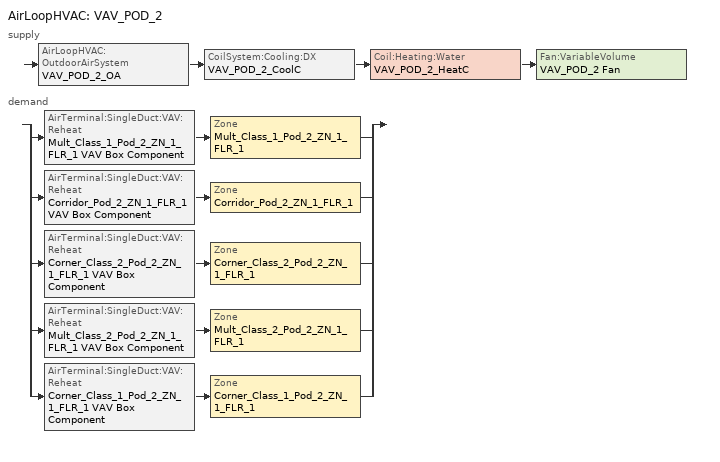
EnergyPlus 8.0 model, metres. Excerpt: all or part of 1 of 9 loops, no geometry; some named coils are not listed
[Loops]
AirLoopHVAC 'VAV_POD_2'
 supply: AirLoopHVAC:OutdoorAirSystem 'VAV_POD_2_OA' > CoilSystem:Cooling:DX 'VAV_POD_2_CoolC' > Coil:Heating:Water 'VAV_POD_2_HeatC' > Fan:VariableVolume 'VAV_POD_2 Fan'
 demand: split
  | AirTerminal:SingleDuct:VAV:Reheat 'Mult_Class_1_Pod_2_ZN_1_FLR_1 VAV Box Component' > Zone 'Mult_Class_1_Pod_2_ZN_1_FLR_1'
  | AirTerminal:SingleDuct:VAV:Reheat 'Corridor_Pod_2_ZN_1_FLR_1 VAV Box Component' > Zone 'Corridor_Pod_2_ZN_1_FLR_1'
  | AirTerminal:SingleDuct:VAV:Reheat 'Corner_Class_2_Pod_2_ZN_1_FLR_1 VAV Box Component' > Zone 'Corner_Class_2_Pod_2_ZN_1_FLR_1'
  | AirTerminal:SingleDuct:VAV:Reheat 'Mult_Class_2_Pod_2_ZN_1_FLR_1 VAV Box Component' > Zone 'Mult_Class_2_Pod_2_ZN_1_FLR_1'
  | AirTerminal:SingleDuct:VAV:Reheat 'Corner_Class_1_Pod_2_ZN_1_FLR_1 VAV Box Component' > Zone 'Corner_Class_1_Pod_2_ZN_1_FLR_1'
[Sizing:Zone] Zone Cooling Design Supply Air Temperature Input Method=SupplyAirTemperature; Zone Cooling Design Supply Air Temperature {C}=12.8; Zone Heating Design Supply Air Temperature Input Method=SupplyAirTemperature; Zone Heating Design Supply Air Temperature {C}=40; Zone Cooling Design Supply Air Humidity Ratio {kg-H2O/kg-air}=0.0085; Zone Heating Design Supply Air Humidity Ratio {kg-H2O/kg-air}=0.008; Zone Heating Sizing Factor=0; Zone Cooling Sizing Factor=0; Cooling Design Air Flow Method=DesignDay; Cooling Design Air Flow Rate {m3/s}=0; Cooling Minimum Air Flow {m3/s}=0; Cooling Minimum Air Flow Fraction=0; Heating Design Air Flow Method=DesignDay; Heating Design Air Flow Rate {m3/s}=0
Name | Design Specification Outdoor Air Object
Corner_Class_1_Pod_2_ZN_1_FLR_1 | SZ DSOA Corner_Class_1_Pod_2_ZN_1_FLR_1
Mult_Class_1_Pod_2_ZN_1_FLR_1 | SZ DSOA Mult_Class_1_Pod_2_ZN_1_FLR_1
Corridor_Pod_2_ZN_1_FLR_1 | SZ DSOA Corridor_Pod_2_ZN_1_FLR_1
Corner_Class_2_Pod_2_ZN_1_FLR_1 | SZ DSOA Corner_Class_2_Pod_2_ZN_1_FLR_1
Mult_Class_2_Pod_2_ZN_1_FLR_1 | SZ DSOA Mult_Class_2_Pod_2_ZN_1_FLR_1
[DesignSpecification:OutdoorAir]
Name | Outdoor Air Method | Outdoor Air Flow per Zone Floor Area {m3/s-m2} | Zone Outdoor Air Method | Outdoor Air Flow per Person {m3/s-person}
SZ DSOA Corner_Class_1_Pod_2_ZN_1_FLR_1; SZ DSOA Mult_Class_1_Pod_2_ZN_1_FLR_1; SZ DSOA Corner_Class_2_Pod_2_ZN_1_FLR_1; SZ DSOA Mult_Class_2_Pod_2_ZN_1_FLR_1 | Flow/Area | 0.00187948
SZ DSOA Corridor_Pod_2_ZN_1_FLR_1 | Flow/Area | 0.000304781
Classroom_OA_Design_Spec |  | 0.00060972 | Sum | 0.00472
Corridor_OA_Design_Spec |  | 0.000304781 | Sum | 1e-08
[Sizing:System]
VAV_POD_2: Type of Load to Size On=Sensible; Design Outdoor Air Flow Rate {m3/s}=3.03249; Minimum System Air Flow Ratio=0.3; Preheat Design Temperature {C}=7; Preheat Design Humidity Ratio {kgWater/kgDryAir}=0.008; Precool Design Temperature {C}=12.8; Precool Design Humidity Ratio {kgWater/kgDryAir}=0.008; Central Cooling Design Supply Air Temperature {C}=12.8; Central Heating Design Supply Air Temperature {C}=12.8; Sizing Option=Coincident; 100% Outdoor Air in Cooling=No; 100% Outdoor Air in Heating=No; Central Cooling Design Supply Air Humidity Ratio {kg-H2O/kg-Air}=0.0085; Central Heating Design Supply Air Humidity Ratio {kgWater/kgDryAir}=0.008; Cooling Design Air Flow Method=DesignDay; Cooling Design Air Flow Rate {m3/s}=0; Heating Design Air Flow Method=DesignDay; Heating Design Air Flow Rate {m3/s}=0; System Outdoor Air Method=ZoneSum
[ZoneControl:Thermostat] Control Type Schedule=Dual Zone Control Type Sched
Name | Zone or ZoneList | Control 1
Corner_Class_1_Pod_2_ZN_1_FLR_1 Thermostat | Corner_Class_1_Pod_2_ZN_1_FLR_1 | Corner_Class_1_Pod_2_ZN_1_FLR_1 DualSPSched
Mult_Class_1_Pod_2_ZN_1_FLR_1 Thermostat | Mult_Class_1_Pod_2_ZN_1_FLR_1 | Mult_Class_1_Pod_2_ZN_1_FLR_1 DualSPSched
Corridor_Pod_2_ZN_1_FLR_1 Thermostat | Corridor_Pod_2_ZN_1_FLR_1 | Corridor_Pod_2_ZN_1_FLR_1 DualSPSched
Corner_Class_2_Pod_2_ZN_1_FLR_1 Thermostat | Corner_Class_2_Pod_2_ZN_1_FLR_1 | Corner_Class_2_Pod_2_ZN_1_FLR_1 DualSPSched
Mult_Class_2_Pod_2_ZN_1_FLR_1 Thermostat | Mult_Class_2_Pod_2_ZN_1_FLR_1 | Mult_Class_2_Pod_2_ZN_1_FLR_1 DualSPSched
[ThermostatSetpoint:DualSetpoint] Heating Setpoint Temperature Schedule=HTGSETP_SCH_VAV_POD_2; Cooling Setpoint Temperature Schedule=CLGSETP_SCH_NO_SETBACK
Corner_Class_1_Pod_2_ZN_1_FLR_1 DualSPSched; Mult_Class_1_Pod_2_ZN_1_FLR_1 DualSPSched; Corridor_Pod_2_ZN_1_FLR_1 DualSPSched; Corner_Class_2_Pod_2_ZN_1_FLR_1 DualSPSched; Mult_Class_2_Pod_2_ZN_1_FLR_1 DualSPSched
[AirTerminal:SingleDuct:VAV:Reheat] Availability Schedule=ALWAYS_ON; Maximum Air Flow Rate {m3/s}=AUTOSIZE; Zone Minimum Air Flow Input Method=Constant; Maximum Hot Water or Steam Flow Rate {m3/s}=AUTOSIZE; Minimum Hot Water or Steam Flow Rate {m3/s}=0; Convergence Tolerance=0.001; Damper Heating Action=REVERSE; Maximum Flow Fraction During Reheat=0.5; Maximum Reheat Air Temperature {C}=40
Name | Constant Minimum Air Flow Fraction!- Heating Setpoint Temperature Schedule | Reheat Coil | Constant Minimum Air Flow Fraction!- Heating Setpoint Temperature Schedule NameMi | Constant Minimum Air Flow Fractionu
Corner_Class_1_Pod_2_ZN_1_FLR_1 VAV Box Component | 0.511252 | Corner_Class_1_Pod_2_ZN_1_FLR_1 VAV Box Reheat Coil
Mult_Class_1_Pod_2_ZN_1_FLR_1 VAV Box Component |  | Mult_Class_1_Pod_2_ZN_1_FLR_1 VAV Box Reheat Coil | 0.694092
Corridor_Pod_2_ZN_1_FLR_1 VAV Box Component |  | Corridor_Pod_2_ZN_1_FLR_1 VAV Box Reheat Coil |  | 0.217007
Corner_Class_2_Pod_2_ZN_1_FLR_1 VAV Box Component | 0.593942 | Corner_Class_2_Pod_2_ZN_1_FLR_1 VAV Box Reheat Coil
Mult_Class_2_Pod_2_ZN_1_FLR_1 VAV Box Component |  | Mult_Class_2_Pod_2_ZN_1_FLR_1 VAV Box Reheat Coil | 0.987607
[Zone equipment]
Corner_Class_1_Pod_2_ZN_1_FLR_1: Corner_Class_1_Pod_2_ZN_1_FLR_1 VAV Box Component
Mult_Class_1_Pod_2_ZN_1_FLR_1: Mult_Class_1_Pod_2_ZN_1_FLR_1 VAV Box Component
Corridor_Pod_2_ZN_1_FLR_1: Corridor_Pod_2_ZN_1_FLR_1 VAV Box Component
Corner_Class_2_Pod_2_ZN_1_FLR_1: Corner_Class_2_Pod_2_ZN_1_FLR_1 VAV Box Component
Mult_Class_2_Pod_2_ZN_1_FLR_1: Mult_Class_2_Pod_2_ZN_1_FLR_1 VAV Box Component
[Fan:VariableVolume]
VAV_POD_2 Fan: Availability Schedule=HVACOperationSchd; Fan Efficiency=0.59605; Pressure Rise {Pa}=1389.42; Maximum Flow Rate {m3/s}=AUTOSIZE; Fan Power Minimum Flow Rate Input Method=Fraction; Fan Power Minimum Flow Fraction=0.25; Motor Efficiency=0.917; Motor In Airstream Fraction=1; Fan Power Coefficient 1=0.0408; Fan Power Coefficient 2=0.088; Fan Power Coefficient 3=-0.0729; Fan Power Coefficient 4=0.9437; Fan Power Coefficient 5=0
[Coil:Cooling:DX:TwoSpeed]
VAV_POD_2_CoolC DXCoil: Availability Schedule=ALWAYS_ON; Rated High Speed Total Cooling Capacity {W}Sep 25, 2012: DX_TwoSpeedObject_from_VAV=AUTOSIZE; Rated High Speed Sensible Heat RatioSep 25, 2012: DX_TwoSpeedObject_from_VAV=AUTOSIZE; Rated High Speed COPSep 25, 2012: DX_TwoSpeedObject_from_VAV=3.73224; Rated High Speed Air Flow Rate {m3/s}Sep 25, 2012: DX_TwoSpeedObject_from_VAV=AUTOSIZE; Total Cooling Capacity Function of Temperature Curve=VAV_POD_2_CoolCLennoxStandard10Ton_TGA120S2B_CapFT; Total Cooling Capacity Function of Flow Fraction Curve=VAV_POD_2_CoolCLennoxStandard10Ton_TGA120S2B_CapFF; Energy Input Ratio Function of Temperature Curve=VAV_POD_2_CoolCLennoxStandard10Ton_TGA120S2B_EIRFT; Energy Input Ratio Function of Flow Fraction Curve=VAV_POD_2_CoolCLennoxStandard10Ton_TGA120S2B_EIRFFF; Part Load Fraction Correlation Curve=VAV_POD_2_CoolCLennoxStandard10Ton_TGA120S2B_PLR; Rated Low Speed Total Cooling Capacity {W}Sep 25, 2012: DX_TwoSpeedObject_from_VAV=AUTOSIZE; Rated Low Speed Sensible Heat RatioSep 25, 2012: DX_TwoSpeedObject_from_VAV=0.69; Rated Low Speed COPSep 25, 2012: DX_TwoSpeedObject_from_VAV=3.73224; Rated Low Speed Air Flow Rate {m3/s}Sep 25, 2012: DX_TwoSpeedObject_from_VAV=AUTOSIZE; Low Speed Total Cooling Capacity Function of Temperature Curve=VAV_POD_2_CoolCLennoxStandard10Ton_TGA120S2B_CapFT; Low Speed Energy Input Ratio Function of Temperature Curve=VAV_POD_2_CoolCLennoxStandard10Ton_TGA120S2B_EIRFT
[Coil:Heating:Water]
VAV_POD_2_HeatC: Availability Schedule=ALWAYS_ON; U-Factor Times Area Value {W/K}=AUTOSIZE; Maximum Water Flow Rate {m3/s}=AUTOSIZE; Performance Input Method=UFactorTimesAreaAndDesignWaterFlowRate; Rated Capacity {W}=AUTOSIZE; Rated Inlet Water Temperature {C}=82.2; Rated Inlet Air Temperature {C}=12.8; Rated Outlet Water Temperature {C}=71.1; Rated Outlet Air Temperature {C}=40
[CoilSystem:Cooling:DX]
VAV_POD_2_CoolC: Availability Schedule=ALWAYS_ON; Cooling Coil=VAV_POD_2_CoolC DXCoil
[Controller:WaterCoil]
VAV_POD_2_HeatC_Controller: Control Variable=Temperature; Action=Normal; Actuator Variable=Flow; Controller Convergence Tolerance {deltaC}=0.0001; Maximum Actuated Flow {m3/s}=AUTOSIZE; Minimum Actuated Flow {m3/s}=0
[Controller:OutdoorAir]
VAV_POD_2_OA_Controller: Minimum Outdoor Air Flow Rate {m3/s}                        !- Minimum Outdoor Air Flow Rate {m3/s}=AUTOSIZE; Maximum Outdoor Air Flow Rate {m3/s}=AUTOSIZE; Economizer Control Type=DifferentialDryBulb; Economizer Control Action Type=ModulateFlow; Lockout Type=NoLockout; Minimum Limit Type=FixedMinimum; Minimum Outdoor Air Schedule=MinOA_MotorizedDamper_Sched; Heat Recovery Bypass Control Type=BypassWhenOAFlowGreaterThanMinimum
[Controller:MechanicalVentilation]
VAV_POD_2_DCV: ALWAYS_ON, No, ZoneSum, Corner_Class_1_Pod_2_ZN_1_FLR_1, Classroom_OA_Design_Spec, Pod_Zones_Air_Distribution, Mult_Class_1_Pod_2_ZN_1_FLR_1, Classroom_OA_Design_Spec, Pod_Zones_Air_Distribution, Corridor_Pod_2_ZN_1_FLR_1, Corridor_OA_Design_Spec, Pod_Zones_Air_Distribution, Corner_Class_2_Pod_2_ZN_1_FLR_1, Classroom_OA_Design_Spec, Pod_Zones_Air_Distribution, Mult_Class_2_Pod_2_ZN_1_FLR_1, Classroom_OA_Design_Spec, Pod_Zones_Air_Distribution
[DesignSpecification:ZoneAirDistribution]
Pod_Zones_Air_Distribution: Zone Air Distribution Effectiveness in Cooling Mode 1=1; Zone Air Distribution Effectiveness in Heating Mode 1=1
[AirLoopHVAC]
VAV_POD_2: Design Supply Air Flow Rate {m3/s}=AUTOSIZE
[SetpointManager:OutdoorAirReset]
VAV_POD_2 SAT setpoint: Control Variable=Temperature; Setpoint at Outdoor Low Temperature {C}=15.6; Outdoor Low Temperature {C}=10; Setpoint at Outdoor High Temperature {C}=12.8; Outdoor High Temperature {C}=21.1; Setpoint Node or NodeList=VAV_POD_2 Supply Equipment Outlet Node
[SetpointManager:MixedAir] Control Variable=Temperature
Name | Setpoint Node or NodeList
VAV_POD_2_CoolC SAT Manager | VAV_POD_2_CoolC-VAV_POD_2_HeatCNode
VAV_POD_2_HeatC SAT Manager | VAV_POD_2_HeatC-VAV_POD_2 FanNode
VAV_POD_2_OAMixed Air Temp Manager | VAV_POD_2_OA-VAV_POD_2_CoolCNode
[SetpointManager:OutdoorAirPretreat]
VAV_Pod_2 Heat Exhchanger Supply Air Temp Manager: Control Variable=Temperature; Minimum Setpoint Temperature {C}=-99; Maximum Setpoint Temperature {C}=99; Minimum Setpoint Humidity Ratio {kgWater/kgDryAir}=0.00001; Maximum Setpoint Humidity Ratio {kgWater/kgDryAir}=1; Setpoint Node or NodeList=VAV_Pod_2 Heat Recovery Outlet Node
[HeatExchanger:AirToAir:SensibleAndLatent]
VAV_Pod_2 OA Heat Recovery: Availability Schedule=Always_On; Nominal Supply Air Flow Rate {m3/s}=AUTOSIZE; Sensible Effectiveness at 100% Heating Air Flow=0.7; Latent Effectiveness at 100% Heating Air Flow=0.6; Sensible Effectiveness at 75% Heating Air Flow=0.7; Latent Effectiveness at 75% Heating Air Flow=0.6; Sensible Effectiveness at 100% Cooling Air Flow=0.75; Latent Effectiveness at 100% Cooling Air Flow=0.6; Sensible Effectiveness at 75% Cooling Air Flow=0.75; Latent Effectiveness at 75% Cooling Air Flow=0.6; Nominal Electric Power {W}=2225.81; Supply Air Outlet Temperature Control=Yes; Heat Exchanger Type=Rotary; Frost Control Type=ExhaustOnly; Threshold Temperature {C}=-23.3; Initial Defrost Time Fraction=0.167; Rate of Defrost Time Fraction Increase {1/K}=1.44
[EnergyManagementSystem:Program]
PSZ1_6_Economizer_CTRL_Prog: SET PSZ1_6_Timestep_Econ_Eff = 0.7; SET PSZ1_6_MaxE = 0.7; SET PSZ1_6_DAT_Rqd = (PSZ1_6_DAT_Rqd*1.8) +32; SET OAT_F = (OAT_F*1.8) +32; SET OAwb_F = (OAwb_F*1.8) +32; IF PSZ1_6_OAFlowMass > (PSZ1_6_OADesignMass * PSZ1_6_OASch); SET PSZ1_6_Econo_Active = 1; ELSE; SET PSZ1_6_Econo_Active = 0; ENDIF; SET PSZ1_6_dT_Needed = 75 - PSZ1_6_DAT_Rqd; SET PSZ1_6_Cool_Des_dT = ((98*0.15) + (75*(1-0.15))) - 55; SET PSZ1_6_Cool_Load = PSZ1_6_dT_Needed/ PSZ1_6_Cool_Des_dT; IF PSZ1_6_Cool_Load > 1; SET PSZ1_6_Cool_Load = 1; ELSEIF PSZ1_6_Cool_Load < 0; SET PSZ1_6_Cool_Load = 0; ENDIF; IF PSZ1_6_Econo_Active == 1; SET PSZ1_6_Stage = PSZ1_6_Number_of_Stages; IF PSZ1_6_Stage == 2; IF PSZ1_6_Cool_Load < 0.6; SET PSZ1_6_Timestep_Econ_Eff = PSZ1_6_MaxE; ELSE; SET PSZ1_6_ECO_Eff = 0-2.18919863612305; SET PSZ1_6_ECO_Eff = PSZ1_6_ECO_Eff + (0-0.674461284910428 * PSZ1_6_Cool_Load); SET PSZ1_6_ECO_Eff = PSZ1_6_ECO_Eff + (0.000459106275872404 * (OAT_F^2)); SET PSZ1_6_ECO_Eff = PSZ1_6_ECO_Eff + (0-0.00000484778537945252 * (OAT_F^3)); SET PSZ1_6_ECO_Eff = PSZ1_6_ECO_Eff + (0.182915713033586 * OAwb_F); SET PSZ1_6_ECO_Eff = PSZ1_6_ECO_Eff + (0-0.00382838660261133 * (OAwb_F^2)); SET PSZ1_6_ECO_Eff = PSZ1_6_ECO_Eff + (0.0000255567460240583 * (OAwb_F^3)); SET PSZ1_6_Timestep_Econ_Eff = PSZ1_6_ECO_Eff; ENDIF; ELSE; SET PSZ1_6_ECO_Eff = 2.36337942464462; SET PSZ1_6_ECO_Eff = PSZ1_6_ECO_Eff + (0-0.409939515512619 * PSZ1_6_Cool_Load); SET PSZ1_6_ECO_Eff = PSZ1_6_ECO_Eff + (0-0.0565205596792225 * OAwb_F); SET PSZ1_6_ECO_Eff = PSZ1_6_ECO_Eff + (0-0.0000632612294169389 * (OAT_F^2)); SET PSZ1_6_Timestep_Econ_Eff = PSZ1_6_ECO_Eff + (0.000571724868775081 * (OAwb_F^2)); ENDIF; IF PSZ1_6_Timestep_Econ_Eff > PSZ1_6_MaxE; SET PSZ1_6_Timestep_Econ_Eff = PSZ1_6_MaxE; ELSEIF PSZ1_6_Timestep_Econ_Eff < (PSZ1_6_OADesignMass * PSZ1_6_OASch); SET PSZ1_6_Timestep_Econ_Eff = (PSZ1_6_OADesignMass * PSZ1_6_OASch); ENDIF; ENDIF
PSZ1_6_Set_Fan_Par: IF PSZ1_6_Number_of_Stages == 1; Return; ENDIF; SET PSZ1_6_FanPwrExponent = 2.2; SET PSZ1_6_OAFrac = PSZ1_6_OAFlowMass/PSZ1_6_DesignFlowMass; IF  PSZ1_6_OAFrac < 0.66; SET PSZ1_6_VenSpeed = 0.66; SET PSZ1_6_Stage1Speed = 0.66; ELSE; SET PSZ1_6_VenSpeed = PSZ1_6_OAFrac; SET PSZ1_6_Stage1Speed = PSZ1_6_OAFrac; ENDIF; SET PSZ1_6_Stage2Speed = 1.0; SET PSZ1_6_HeatSpeed = 1.0
PSZ1_6_Fan_Control: IF PSZ1_6_Number_of_Stages == 1; Return; ENDIF; IF PSZ1_6_HeatingRTF > 0; SET PSZ1_6_Heating = PSZ1_6_HeatingRTF; SET PSZ1_6_Ven = 1 - PSZ1_6_HeatingRTF; SET PSZ1_6_Eco = 0; SET PSZ1_6_Stage1 = 0; SET PSZ1_6_Stage2 = 0; ELSE; SET PSZ1_6_Heating = 0; SET PSZ1_6_EcoSpeed = PSZ1_6_VenSpeed; IF PSZ1_6_SpeedRatio == 0; IF PSZ1_6_RTF > 0; SET PSZ1_6_Stage1 = PSZ1_6_RTF; SET PSZ1_6_Stage2 = 0; SET PSZ1_6_Ven = 1-PSZ1_6_RTF; SET PSZ1_6_Eco = 0; IF PSZ1_6_OAFlowMass > (PSZ1_6_OADesignMass * PSZ1_6_OASch); SET PSZ1_6_Stage1Speed = 1.0; ENDIF; ELSE; SET PSZ1_6_Stage1 = 0; SET PSZ1_6_Stage2 = 0; IF PSZ1_6_OAFlowMass > (PSZ1_6_OADesignMass * PSZ1_6_OASch); SET PSZ1_6_Eco = 1.0; SET PSZ1_6_Ven = 0; SET PSZ1_6_Exp_DAT = PSZ1_6_DAT_Rqd - (1-PSZ1_6_VenSpeed) * KITCHEN_ZN_1_FLR_1_Temp; SET PSZ1_6_Exp_DAT = PSZ1_6_Exp_DAT/PSZ1_6_VenSpeed; IF OAT_F > PSZ1_6_Exp_DAT; SET PSZ1_6_EcoSpeed = PSZ1_6_Stage2Speed; ENDIF; ELSE; SET PSZ1_6_Eco = 0; SET PSZ1_6_Ven = 1.0; ENDIF; ENDIF; ELSE; SET PSZ1_6_Stage1 = 1- PSZ1_6_SpeedRatio; SET PSZ1_6_Stage2 = PSZ1_6_SpeedRatio; SET PSZ1_6_Ven = 0; SET PSZ1_6_Eco = 0; IF PSZ1_6_OAFlowMass > (PSZ1_6_OADesignMass * PSZ1_6_OASch); SET PSZ1_6_Stage1Speed = 1.0; ENDIF; ENDIF; ENDIF; SET PSZ1_6_FPR = PSZ1_6_Ven * (PSZ1_6_VenSpeed ^ PSZ1_6_FanPwrExponent); SET PSZ1_6_FPR = PSZ1_6_FPR + PSZ1_6_Eco * (PSZ1_6_EcoSpeed ^ PSZ1_6_FanPwrExponent); SET PSZ1_6_FPR_1 = PSZ1_6_Stage1 * (PSZ1_6_Stage1Speed ^ PSZ1_6_FanPwrExponent); SET PSZ1_6_FPR = PSZ1_6_FPR + PSZ1_6_FPR_1; SET PSZ1_6_FPR_2 = PSZ1_6_Stage2 * (PSZ1_6_Stage2Speed ^ PSZ1_6_FanPwrExponent); SET PSZ1_6_FPR = PSZ1_6_FPR + PSZ1_6_FPR_2; SET PSZ1_6_FPR_3 = PSZ1_6_Heating * (PSZ1_6_HeatSpeed ^ PSZ1_6_FanPwrExponent); SET PSZ1_6_FanPwrRatio = PSZ1_6_FPR +  PSZ1_6_FPR_3; SET PSZ1_6_Fan_Pressure = PSZ1_6_Fan_DesignPressure * PSZ1_6_FanPwrRatio
PSZ1_6_Set_Number_of_Stages: SET PSZ1_6_Number_of_Stages =  1
PSZ2_7_Economizer_CTRL_Prog: SET PSZ2_7_Timestep_Econ_Eff = 0.7; SET PSZ2_7_MaxE = 0.7; SET PSZ2_7_DAT_Rqd = (PSZ2_7_DAT_Rqd*1.8) +32; SET OAT_F = (OAT_F*1.8) +32; SET OAwb_F = (OAwb_F*1.8) +32; IF PSZ2_7_OAFlowMass > (PSZ2_7_OADesignMass * PSZ2_7_OASch); SET PSZ2_7_Econo_Active = 1; ELSE; SET PSZ2_7_Econo_Active = 0; ENDIF; SET PSZ2_7_dT_Needed = 75 - PSZ2_7_DAT_Rqd; SET PSZ2_7_Cool_Des_dT = ((98*0.15) + (75*(1-0.15))) - 55; SET PSZ2_7_Cool_Load = PSZ2_7_dT_Needed/ PSZ2_7_Cool_Des_dT; IF PSZ2_7_Cool_Load > 1; SET PSZ2_7_Cool_Load = 1; ELSEIF PSZ2_7_Cool_Load < 0; SET PSZ2_7_Cool_Load = 0; ENDIF; IF PSZ2_7_Econo_Active == 1; SET PSZ2_7_Stage = PSZ2_7_Number_of_Stages; IF PSZ2_7_Stage == 2; IF PSZ2_7_Cool_Load < 0.6; SET PSZ2_7_Timestep_Econ_Eff = PSZ2_7_MaxE; ELSE; SET PSZ2_7_ECO_Eff = 0-2.18919863612305; SET PSZ2_7_ECO_Eff = PSZ2_7_ECO_Eff + (0-0.674461284910428 * PSZ2_7_Cool_Load); SET PSZ2_7_ECO_Eff = PSZ2_7_ECO_Eff + (0.000459106275872404 * (OAT_F^2)); SET PSZ2_7_ECO_Eff = PSZ2_7_ECO_Eff + (0-0.00000484778537945252 * (OAT_F^3)); SET PSZ2_7_ECO_Eff = PSZ2_7_ECO_Eff + (0.182915713033586 * OAwb_F); SET PSZ2_7_ECO_Eff = PSZ2_7_ECO_Eff + (0-0.00382838660261133 * (OAwb_F^2)); SET PSZ2_7_ECO_Eff = PSZ2_7_ECO_Eff + (0.0000255567460240583 * (OAwb_F^3)); SET PSZ2_7_Timestep_Econ_Eff = PSZ2_7_ECO_Eff; ENDIF; ELSE; SET PSZ2_7_ECO_Eff = 2.36337942464462; SET PSZ2_7_ECO_Eff = PSZ2_7_ECO_Eff + (0-0.409939515512619 * PSZ2_7_Cool_Load); SET PSZ2_7_ECO_Eff = PSZ2_7_ECO_Eff + (0-0.0565205596792225 * OAwb_F); SET PSZ2_7_ECO_Eff = PSZ2_7_ECO_Eff + (0-0.0000632612294169389 * (OAT_F^2)); SET PSZ2_7_Timestep_Econ_Eff = PSZ2_7_ECO_Eff + (0.000571724868775081 * (OAwb_F^2)); ENDIF; IF PSZ2_7_Timestep_Econ_Eff > PSZ2_7_MaxE; SET PSZ2_7_Timestep_Econ_Eff = PSZ2_7_MaxE; ELSEIF PSZ2_7_Timestep_Econ_Eff < (PSZ2_7_OADesignMass * PSZ2_7_OASch); SET PSZ2_7_Timestep_Econ_Eff = (PSZ2_7_OADesignMass * PSZ2_7_OASch); ENDIF; ENDIF
[EnergyManagementSystem:InternalVariable]
VAV_POD_2_fan_size_mass: Internal Data Index Key=VAV_POD_2 Fan; Internal Data Type=Fan Maximum Mass Flow Rate
[Schedule:Compact]
ALWAYS_ON: Through: 12/31, For: AllDays, Until: 24:00, 1
Dual Zone Control Type Sched: Through: 12/31, For: AllDays, Until: 24:00, 4
HVACOperationSchd: Through: 12/31, For: Weekdays SummerDesignDay WinterDesignDay, Until: 07:00, 0, Until: 21:00, 1, Until: 24:00, 0, For: WeekEnds Holidays AllOtherDays, Until: 24:00, 0
HTGSETP_SCH_VAV_POD_2: Through: 12/31, For: SummerDesignDay, Until: 24:00, 15.6, For: WinterDesignDay, Until: 24:00, 21, For: Weekdays, Until: 06:00, 15.6, Until: 07:00, 21, Until: 08:00, 21, Until: 21:00, 21, Until: 24:00, 15.6, For: WeekEnds Holidays AllOtherDays, Until: 24:00, 15.6
CLGSETP_SCH_NO_SETBACK: Through: 12/31, For: SummerDesignDay, Until: 24:00, 24, For: WinterDesignDay, Until: 24:00, 26.7, For: Weekdays, Until: 06:00, 24, Until: 07:00, 24, Until: 08:00, 24, Until: 21:00, 24, Until: 24:00, 24, For: WeekEnds Holidays AllOtherDays, Until: 24:00, 24
MinOA_MotorizedDamper_Sched: Through: 12/31, For: Weekdays SummerDesignDay WinterDesignDay, Until: 08:00, 0, Until: 21:00, 1, Until: 24:00, 0, For: WeekEnds Holidays AllOtherDays, Until: 24:00, 0
[Curve:Quadratic]
Name | Coefficient1 Constant | Coefficient2 x | Coefficient3 x**2 | Minimum Value of x | Maximum Value of x
VAV_POD_2_CoolCLennoxStandard10Ton_TGA120S2B_CapFF | 0.77136 | 0.34053 | -0.11088 | 0.75918 | 1.13877
VAV_POD_2_CoolCLennoxStandard10Ton_TGA120S2B_EIRFFF | 1.2055 | -0.32953 | 0.12308 | 0.75918 | 1.13877
VAV_POD_2_CoolCLennoxStandard10Ton_TGA120S2B_PLR | 0.771 | 0.229 | 0 | 0 | 1
[Curve:Biquadratic] Minimum Value of x=17; Maximum Value of x=22; Minimum Value of y=29; Maximum Value of y=46
Name | Coefficient1 Constant | Coefficient2 x | Coefficient3 x**2 | Coefficient4 y | Coefficient5 y**2 | Coefficient6 x*y
VAV_POD_2_CoolCLennoxStandard10Ton_TGA120S2B_CapFT | 0.42415 | 0.04426 | -0.00042 | 0.00333 | -0.00008 | -0.00021
VAV_POD_2_CoolCLennoxStandard10Ton_TGA120S2B_EIRFT | 1.23649 | -0.02431 | 0.00057 | -0.01434 | 0.00063 | -0.00038
